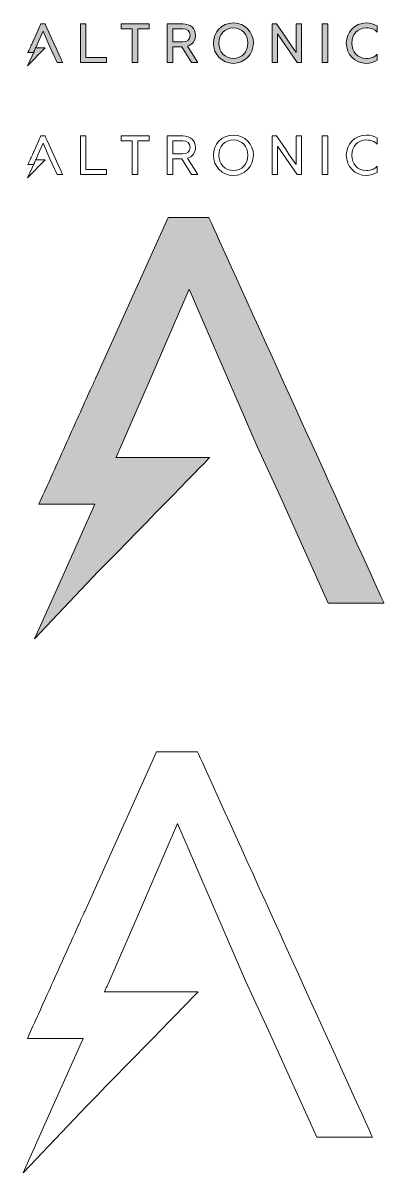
# Model space of a CAD drawing. Extents: x 5 to 2070, y -5197 to 1385.
import ezdxf

# ---------------------------------------------------------------- set-up
doc = ezdxf.new("R2010")
doc.units = 0
doc.header["$MEASUREMENT"] = 0
doc.layers.add('final', color=7, linetype='Continuous', lineweight=0)

# ---------------------------------------------------------------- blocks, each defined once
blk = doc.blocks.new('Block_1')
at = {"layer": 'final'}
for points, knots in [([(363.9, 546), (363.9, 546), (363.9, 739), (363.9, 739), (363.9, 739), (332.6, 739), (332.6, 739), (332.6, 739), (332.6, 517.9), (332.6, 517.9), (332.6, 517.9), (482, 517.9), (482, 517.9), (482, 517.9), (482, 546), (482, 546), (482, 546), (363.9, 546), (363.9, 546)], [0, 0, 0, 0, 1, 1, 1, 2, 2, 2, 3, 3, 3, 4, 4, 4, 5, 5, 5, 6, 6, 6, 6]), ([(565.5, 739), (565.5, 739), (565.5, 710.8), (565.5, 710.8), (565.5, 710.8), (630, 710.8), (630, 710.8), (630, 710.8), (630, 517.9), (630, 517.9), (630, 517.9), (661.4, 517.9), (661.4, 517.9), (661.4, 517.9), (661.4, 710.8), (661.4, 710.8), (661.4, 710.8), (725.7, 710.8), (725.7, 710.8), (725.7, 710.8), (725.7, 739), (725.7, 739), (725.7, 739), (565.5, 739), (565.5, 739)], [0, 0, 0, 0, 1, 1, 1, 2, 2, 2, 3, 3, 3, 4, 4, 4, 5, 5, 5, 6, 6, 6, 7, 7, 7, 8, 8, 8, 8]), ([(946, 611.6), (974.6, 619.8), (991.7, 641.9), (991.7, 673.7), (991.7, 713.6), (963.2, 739), (918.6, 739), (918.6, 739), (829.8, 739), (829.8, 739), (829.8, 739), (829.8, 517.9), (829.8, 517.9), (829.8, 517.9), (861.2, 517.9), (861.2, 517.9), (861.2, 517.9), (861.2, 608.1), (861.2, 608.1), (861.2, 608.1), (912.6, 608.1), (912.6, 608.1), (912.6, 608.1), (968.9, 517.9), (968.9, 517.9), (968.9, 517.9), (1004.6, 517.9), (1004.6, 517.9), (1004.6, 517.9), (946, 611.6), (946, 611.6)], [0, 0, 0, 0, 1, 1, 1, 2, 2, 2, 3, 3, 3, 4, 4, 4, 5, 5, 5, 6, 6, 6, 7, 7, 7, 8, 8, 8, 9, 9, 9, 10, 10, 10, 10]), ([(1208.6, 744), (1140.4, 744), (1093.8, 690.5), (1093.8, 629.1), (1093.8, 563.5), (1143, 512.8), (1207.9, 512.8), (1272.8, 512.8), (1322.7, 563.5), (1322.7, 629.1), (1322.7, 690.5), (1276.7, 744), (1208.6, 744)], [0, 0, 0, 0, 1, 1, 1, 2, 2, 2, 3, 3, 3, 4, 4, 4, 4]), ([(1566.7, 739), (1566.7, 739), (1566.7, 575.6), (1566.7, 575.6), (1566.7, 575.6), (1528, 631.8), (1528, 631.8), (1528, 631.8), (1509.5, 658.8), (1509.5, 658.8), (1509.5, 658.8), (1454.3, 739), (1454.3, 739), (1454.3, 739), (1429.4, 739), (1429.4, 739), (1429.4, 739), (1429.4, 517.9), (1429.4, 517.9), (1429.4, 517.9), (1459.2, 517.9), (1459.2, 517.9), (1459.2, 517.9), (1459.5, 518.3), (1459.5, 518.3), (1459.5, 518.3), (1460.7, 518.3), (1460.7, 518.3), (1460.7, 518.3), (1460.7, 681.2), (1460.7, 681.2), (1460.7, 681.2), (1573.1, 517.9), (1573.1, 517.9), (1573.1, 517.9), (1598.2, 517.9), (1598.2, 517.9), (1598.2, 517.9), (1598.2, 739), (1598.2, 739), (1598.2, 739), (1566.7, 739), (1566.7, 739)], [0, 0, 0, 0, 1, 1, 1, 2, 2, 2, 3, 3, 3, 4, 4, 4, 5, 5, 5, 6, 6, 6, 7, 7, 7, 8, 8, 8, 9, 9, 9, 10, 10, 10, 11, 11, 11, 12, 12, 12, 13, 13, 13, 14, 14, 14, 14]), ([(1716.5, 739), (1716.5, 739), (1716.5, 517.9), (1716.5, 517.9), (1716.5, 517.9), (1747.9, 517.9), (1747.9, 517.9), (1747.9, 517.9), (1747.9, 739), (1747.9, 739), (1747.9, 739), (1716.5, 739), (1716.5, 739)], [0, 0, 0, 0, 1, 1, 1, 2, 2, 2, 3, 3, 3, 4, 4, 4, 4]), ([(1968.4, 715.8), (1996.5, 715.8), (2016.8, 707.6), (2031.2, 691.9), (2031.2, 691.9), (2031.2, 726.9), (2031.2, 726.9), (2012.9, 738.3), (1991.9, 744), (1969.1, 744), (1901, 744), (1854.3, 690.5), (1854.3, 629.1), (1854.3, 563.5), (1903.9, 512.8), (1968.4, 512.8), (1991.6, 512.8), (2013.7, 519.6), (2031.2, 530.6), (2031.2, 530.6), (2031.2, 565.6), (2031.2, 565.6), (2017.3, 549.6), (1996.5, 541), (1969.1, 541), (1920.2, 541), (1885.6, 577.8), (1885.6, 629.1), (1885.6, 679.7), (1919.5, 715.8), (1968.4, 715.8)], [0, 0, 0, 0, 1, 1, 1, 2, 2, 2, 3, 3, 3, 4, 4, 4, 5, 5, 5, 6, 6, 6, 7, 7, 7, 8, 8, 8, 9, 9, 9, 10, 10, 10, 10]), ([(861.2, 636.2), (861.2, 636.2), (861.2, 710.5), (861.2, 710.5), (861.2, 710.5), (919, 710.8), (919, 710.8), (946, 710.8), (960.4, 697.9), (960.4, 673.7), (960.4, 649.5), (946, 636.2), (919, 636.2), (919, 636.2), (861.2, 636.2), (861.2, 636.2)], [0, 0, 0, 0, 1, 1, 1, 2, 2, 2, 3, 3, 3, 4, 4, 4, 5, 5, 5, 5]), ([(1208.6, 541), (1159.7, 541), (1125.2, 577.8), (1125.2, 629.1), (1125.2, 679.7), (1159.1, 715.8), (1207.9, 715.8), (1257.1, 715.8), (1291.3, 679.4), (1291.3, 629.1), (1291.3, 577.4), (1257.4, 541), (1208.6, 541)], [0, 0, 0, 0, 1, 1, 1, 2, 2, 2, 3, 3, 3, 4, 4, 4, 4])]:
    blk.add_open_spline(points, degree=3, knots=knots, dxfattribs=at)
blk = doc.blocks.new('Block_0')
at = {"layer": 'final'}
blk.add_open_spline([(231.6, 517.9), (231.6, 517.9), (199.5, 517.9), (199.5, 517.9), (199.5, 517.9), (171.7, 579.2), (171.7, 579.2), (171.7, 579.2), (158.4, 607.7), (158.4, 607.7), (158.4, 607.7), (119.2, 697.9), (119.2, 697.9), (119.2, 697.9), (97.7, 648.5), (97.7, 648.5), (97.7, 648.5), (79.4, 606.3), (79.4, 606.3), (78.8, 605.2), (78.3, 604), (77.7, 602.8), (77.7, 602.8), (77, 601.3), (77, 601.3), (76.9, 601.3), (76.9, 601.3), (76.9, 601.3), (76.9, 601.3), (69.9, 586), (69.9, 586), (69.9, 586), (77, 601.3), (77, 601.3), (77, 601.3), (119.5, 601.3), (119.5, 601.3), (126.3, 601.3), (131.1, 601.3), (131.1, 601.3), (131.1, 601.3), (31.2, 499.5), (31.2, 499.5), (31.2, 499.5), (69.6, 585.3), (69.6, 585.3), (69.6, 585.3), (66.9, 579.5), (66.9, 579.5), (66.9, 579.5), (66.8, 579.2), (66.8, 579.2), (66.8, 579.2), (64.7, 574.6), (64.7, 574.6), (64.7, 574.6), (32.6, 574.6), (32.6, 574.6), (32.6, 574.6), (35, 579.9), (35, 579.9), (39.4, 589.4), (43.8, 599.2), (48.2, 609), (52.7, 618.8), (57.1, 628.7), (61.5, 638.5), (61.8, 639.1), (62.1, 639.7), (62.4, 640.4), (63.3, 642.4), (64.4, 644.7), (65.2, 646.5), (65.2, 646.7), (65.3, 646.8), (65.4, 646.9), (65.4, 647.1), (65.5, 647.3), (65.7, 647.5), (65.7, 647.5), (107.1, 739), (107.1, 739), (107.1, 739), (130.6, 739), (130.6, 739), (130.6, 739), (195.6, 596.8), (221.3, 540.5), (227.6, 526.5), (231.6, 517.9), (231.6, 517.9)], degree=3, knots=[0, 0, 0, 0, 1, 1, 1, 2, 2, 2, 3, 3, 3, 4, 4, 4, 5, 5, 5, 6, 6, 6, 7, 7, 7, 8, 8, 8, 9, 9, 9, 10, 10, 10, 11, 11, 11, 12, 12, 12, 13, 13, 13, 14, 14, 14, 15, 15, 15, 16, 16, 16, 17, 17, 17, 18, 18, 18, 19, 19, 19, 20, 20, 20, 21, 21, 21, 22, 22, 22, 23, 23, 23, 24, 24, 24, 25, 25, 25, 26, 26, 26, 27, 27, 27, 28, 28, 28, 29, 29, 29, 30, 30, 30, 30], dxfattribs=at)
blk.add_blockref('Block_1', (0, 0), dxfattribs=at)
blk = doc.blocks.new('Block_3')
at = {"layer": 'final', "true_color": 0x000000, "transparency": 33554687}
h = blk.add_hatch(color=18, dxfattribs=at)
h.dxf.hatch_style = 2
edge = h.paths.add_edge_path()
edge.add_spline(control_points=[(1208.6, 1182.5), (1159.7, 1182.5), (1125.2, 1219.3), (1125.2, 1270.6), (1125.2, 1321.2), (1159.1, 1357.3), (1207.9, 1357.3), (1257.1, 1357.3), (1291.3, 1320.9), (1291.3, 1270.6), (1291.3, 1218.9), (1257.4, 1182.5), (1208.6, 1182.5)], knot_values=[0, 0, 0, 0, 1, 1, 1, 2, 2, 2, 3, 3, 3, 4, 4, 4, 4], degree=3, periodic=0)
edge = h.paths.add_edge_path()
edge.add_spline(control_points=[(1208.6, 1385.5), (1140.4, 1385.5), (1093.8, 1332), (1093.8, 1270.6), (1093.8, 1205), (1143, 1154.3), (1207.9, 1154.3), (1272.8, 1154.3), (1322.7, 1205), (1322.7, 1270.6), (1322.7, 1332), (1276.7, 1385.5), (1208.6, 1385.5)], knot_values=[0, 0, 0, 0, 1, 1, 1, 2, 2, 2, 3, 3, 3, 4, 4, 4, 4], degree=3, periodic=0)
h = blk.add_hatch(color=18, dxfattribs=at)
h.dxf.hatch_style = 2
edge = h.paths.add_edge_path()
edge.add_spline(control_points=[(1968.4, 1357.3), (1996.5, 1357.3), (2016.8, 1349.1), (2031.2, 1333.4), (2031.2, 1333.4), (2031.2, 1368.4), (2031.2, 1368.4), (2012.9, 1379.8), (1991.9, 1385.5), (1969.1, 1385.5), (1901, 1385.5), (1854.3, 1332), (1854.3, 1270.6), (1854.3, 1205), (1903.9, 1154.3), (1968.4, 1154.3), (1991.6, 1154.3), (2013.7, 1161.1), (2031.2, 1172.1), (2031.2, 1172.1), (2031.2, 1207.1), (2031.2, 1207.1), (2017.3, 1191.1), (1996.5, 1182.5), (1969.1, 1182.5), (1920.2, 1182.5), (1885.6, 1219.3), (1885.6, 1270.6), (1885.6, 1321.2), (1919.5, 1357.3), (1968.4, 1357.3)], knot_values=[0, 0, 0, 0, 1, 1, 1, 2, 2, 2, 3, 3, 3, 4, 4, 4, 5, 5, 5, 6, 6, 6, 7, 7, 7, 8, 8, 8, 9, 9, 9, 10, 10, 10, 10], degree=3, periodic=0)
h = blk.add_hatch(color=18, dxfattribs=at)
h.dxf.hatch_style = 2
edge = h.paths.add_edge_path()
edge.add_spline(control_points=[(363.9, 1187.5), (363.9, 1187.5), (363.9, 1380.5), (363.9, 1380.5), (363.9, 1380.5), (332.6, 1380.5), (332.6, 1380.5), (332.6, 1380.5), (332.6, 1159.4), (332.6, 1159.4), (332.6, 1159.4), (482, 1159.4), (482, 1159.4), (482, 1159.4), (482, 1187.5), (482, 1187.5), (482, 1187.5), (363.9, 1187.5), (363.9, 1187.5)], knot_values=[0, 0, 0, 0, 1, 1, 1, 2, 2, 2, 3, 3, 3, 4, 4, 4, 5, 5, 5, 6, 6, 6, 6], degree=3, periodic=0)
h = blk.add_hatch(color=18, dxfattribs=at)
h.dxf.hatch_style = 2
edge = h.paths.add_edge_path()
edge.add_spline(control_points=[(565.5, 1380.5), (565.5, 1380.5), (565.5, 1352.3), (565.5, 1352.3), (565.5, 1352.3), (630, 1352.3), (630, 1352.3), (630, 1352.3), (630, 1159.4), (630, 1159.4), (630, 1159.4), (661.4, 1159.4), (661.4, 1159.4), (661.4, 1159.4), (661.4, 1352.3), (661.4, 1352.3), (661.4, 1352.3), (725.7, 1352.3), (725.7, 1352.3), (725.7, 1352.3), (725.7, 1380.5), (725.7, 1380.5), (725.7, 1380.5), (565.5, 1380.5), (565.5, 1380.5)], knot_values=[0, 0, 0, 0, 1, 1, 1, 2, 2, 2, 3, 3, 3, 4, 4, 4, 5, 5, 5, 6, 6, 6, 7, 7, 7, 8, 8, 8, 8], degree=3, periodic=0)
h = blk.add_hatch(color=18, dxfattribs=at)
h.dxf.hatch_style = 2
edge = h.paths.add_edge_path()
edge.add_spline(control_points=[(861.2, 1277.7), (861.2, 1277.7), (861.2, 1352), (861.2, 1352), (861.2, 1352), (919, 1352.3), (919, 1352.3), (946, 1352.3), (960.4, 1339.4), (960.4, 1315.2), (960.4, 1291), (946, 1277.7), (919, 1277.7), (919, 1277.7), (861.2, 1277.7), (861.2, 1277.7)], knot_values=[0, 0, 0, 0, 1, 1, 1, 2, 2, 2, 3, 3, 3, 4, 4, 4, 5, 5, 5, 5], degree=3, periodic=0)
edge = h.paths.add_edge_path()
edge.add_spline(control_points=[(946, 1253.1), (974.6, 1261.3), (991.7, 1283.4), (991.7, 1315.2), (991.7, 1355.1), (963.2, 1380.5), (918.6, 1380.5), (918.6, 1380.5), (829.8, 1380.5), (829.8, 1380.5), (829.8, 1380.5), (829.8, 1159.4), (829.8, 1159.4), (829.8, 1159.4), (861.2, 1159.4), (861.2, 1159.4), (861.2, 1159.4), (861.2, 1249.6), (861.2, 1249.6), (861.2, 1249.6), (912.6, 1249.6), (912.6, 1249.6), (912.6, 1249.6), (968.9, 1159.4), (968.9, 1159.4), (968.9, 1159.4), (1004.6, 1159.4), (1004.6, 1159.4), (1004.6, 1159.4), (946, 1253.1), (946, 1253.1)], knot_values=[0, 0, 0, 0, 1, 1, 1, 2, 2, 2, 3, 3, 3, 4, 4, 4, 5, 5, 5, 6, 6, 6, 7, 7, 7, 8, 8, 8, 9, 9, 9, 10, 10, 10, 10], degree=3, periodic=0)
h = blk.add_hatch(color=18, dxfattribs=at)
h.dxf.hatch_style = 2
edge = h.paths.add_edge_path()
edge.add_spline(control_points=[(1566.7, 1380.5), (1566.7, 1380.5), (1566.7, 1217.1), (1566.7, 1217.1), (1566.7, 1217.1), (1528, 1273.3), (1528, 1273.3), (1528, 1273.3), (1509.5, 1300.3), (1509.5, 1300.3), (1509.5, 1300.3), (1454.3, 1380.5), (1454.3, 1380.5), (1454.3, 1380.5), (1429.4, 1380.5), (1429.4, 1380.5), (1429.4, 1380.5), (1429.4, 1159.4), (1429.4, 1159.4), (1429.4, 1159.4), (1459.2, 1159.4), (1459.2, 1159.4), (1459.2, 1159.4), (1459.5, 1159.8), (1459.5, 1159.8), (1459.5, 1159.8), (1460.7, 1159.8), (1460.7, 1159.8), (1460.7, 1159.8), (1460.7, 1322.7), (1460.7, 1322.7), (1460.7, 1322.7), (1573.1, 1159.4), (1573.1, 1159.4), (1573.1, 1159.4), (1598.2, 1159.4), (1598.2, 1159.4), (1598.2, 1159.4), (1598.2, 1380.5), (1598.2, 1380.5), (1598.2, 1380.5), (1566.7, 1380.5), (1566.7, 1380.5)], knot_values=[0, 0, 0, 0, 1, 1, 1, 2, 2, 2, 3, 3, 3, 4, 4, 4, 5, 5, 5, 6, 6, 6, 7, 7, 7, 8, 8, 8, 9, 9, 9, 10, 10, 10, 11, 11, 11, 12, 12, 12, 13, 13, 13, 14, 14, 14, 14], degree=3, periodic=0)
h = blk.add_hatch(color=18, dxfattribs=at)
h.dxf.hatch_style = 2
edge = h.paths.add_edge_path()
edge.add_spline(control_points=[(1716.5, 1380.5), (1716.5, 1380.5), (1716.5, 1159.4), (1716.5, 1159.4), (1716.5, 1159.4), (1747.9, 1159.4), (1747.9, 1159.4), (1747.9, 1159.4), (1747.9, 1380.5), (1747.9, 1380.5), (1747.9, 1380.5), (1716.5, 1380.5), (1716.5, 1380.5)], knot_values=[0, 0, 0, 0, 1, 1, 1, 2, 2, 2, 3, 3, 3, 4, 4, 4, 4], degree=3, periodic=0)
at = {"layer": 'final'}
for points, knots in [([(1208.6, 1385.5), (1140.4, 1385.5), (1093.8, 1332), (1093.8, 1270.6), (1093.8, 1205), (1143, 1154.3), (1207.9, 1154.3), (1272.8, 1154.3), (1322.7, 1205), (1322.7, 1270.6), (1322.7, 1332), (1276.7, 1385.5), (1208.6, 1385.5)], [0, 0, 0, 0, 1, 1, 1, 2, 2, 2, 3, 3, 3, 4, 4, 4, 4]), ([(1968.4, 1357.3), (1996.5, 1357.3), (2016.8, 1349.1), (2031.2, 1333.4), (2031.2, 1333.4), (2031.2, 1368.4), (2031.2, 1368.4), (2012.9, 1379.8), (1991.9, 1385.5), (1969.1, 1385.5), (1901, 1385.5), (1854.3, 1332), (1854.3, 1270.6), (1854.3, 1205), (1903.9, 1154.3), (1968.4, 1154.3), (1991.6, 1154.3), (2013.7, 1161.1), (2031.2, 1172.1), (2031.2, 1172.1), (2031.2, 1207.1), (2031.2, 1207.1), (2017.3, 1191.1), (1996.5, 1182.5), (1969.1, 1182.5), (1920.2, 1182.5), (1885.6, 1219.3), (1885.6, 1270.6), (1885.6, 1321.2), (1919.5, 1357.3), (1968.4, 1357.3)], [0, 0, 0, 0, 1, 1, 1, 2, 2, 2, 3, 3, 3, 4, 4, 4, 5, 5, 5, 6, 6, 6, 7, 7, 7, 8, 8, 8, 9, 9, 9, 10, 10, 10, 10]), ([(363.9, 1187.5), (363.9, 1187.5), (363.9, 1380.5), (363.9, 1380.5), (363.9, 1380.5), (332.6, 1380.5), (332.6, 1380.5), (332.6, 1380.5), (332.6, 1159.4), (332.6, 1159.4), (332.6, 1159.4), (482, 1159.4), (482, 1159.4), (482, 1159.4), (482, 1187.5), (482, 1187.5), (482, 1187.5), (363.9, 1187.5), (363.9, 1187.5)], [0, 0, 0, 0, 1, 1, 1, 2, 2, 2, 3, 3, 3, 4, 4, 4, 5, 5, 5, 6, 6, 6, 6]), ([(565.5, 1380.5), (565.5, 1380.5), (565.5, 1352.3), (565.5, 1352.3), (565.5, 1352.3), (630, 1352.3), (630, 1352.3), (630, 1352.3), (630, 1159.4), (630, 1159.4), (630, 1159.4), (661.4, 1159.4), (661.4, 1159.4), (661.4, 1159.4), (661.4, 1352.3), (661.4, 1352.3), (661.4, 1352.3), (725.7, 1352.3), (725.7, 1352.3), (725.7, 1352.3), (725.7, 1380.5), (725.7, 1380.5), (725.7, 1380.5), (565.5, 1380.5), (565.5, 1380.5)], [0, 0, 0, 0, 1, 1, 1, 2, 2, 2, 3, 3, 3, 4, 4, 4, 5, 5, 5, 6, 6, 6, 7, 7, 7, 8, 8, 8, 8]), ([(946, 1253.1), (974.6, 1261.3), (991.7, 1283.4), (991.7, 1315.2), (991.7, 1355.1), (963.2, 1380.5), (918.6, 1380.5), (918.6, 1380.5), (829.8, 1380.5), (829.8, 1380.5), (829.8, 1380.5), (829.8, 1159.4), (829.8, 1159.4), (829.8, 1159.4), (861.2, 1159.4), (861.2, 1159.4), (861.2, 1159.4), (861.2, 1249.6), (861.2, 1249.6), (861.2, 1249.6), (912.6, 1249.6), (912.6, 1249.6), (912.6, 1249.6), (968.9, 1159.4), (968.9, 1159.4), (968.9, 1159.4), (1004.6, 1159.4), (1004.6, 1159.4), (1004.6, 1159.4), (946, 1253.1), (946, 1253.1)], [0, 0, 0, 0, 1, 1, 1, 2, 2, 2, 3, 3, 3, 4, 4, 4, 5, 5, 5, 6, 6, 6, 7, 7, 7, 8, 8, 8, 9, 9, 9, 10, 10, 10, 10]), ([(861.2, 1277.7), (861.2, 1277.7), (861.2, 1352), (861.2, 1352), (861.2, 1352), (919, 1352.3), (919, 1352.3), (946, 1352.3), (960.4, 1339.4), (960.4, 1315.2), (960.4, 1291), (946, 1277.7), (919, 1277.7), (919, 1277.7), (861.2, 1277.7), (861.2, 1277.7)], [0, 0, 0, 0, 1, 1, 1, 2, 2, 2, 3, 3, 3, 4, 4, 4, 5, 5, 5, 5]), ([(1208.6, 1182.5), (1159.7, 1182.5), (1125.2, 1219.3), (1125.2, 1270.6), (1125.2, 1321.2), (1159.1, 1357.3), (1207.9, 1357.3), (1257.1, 1357.3), (1291.3, 1320.9), (1291.3, 1270.6), (1291.3, 1218.9), (1257.4, 1182.5), (1208.6, 1182.5)], [0, 0, 0, 0, 1, 1, 1, 2, 2, 2, 3, 3, 3, 4, 4, 4, 4]), ([(1566.7, 1380.5), (1566.7, 1380.5), (1566.7, 1217.1), (1566.7, 1217.1), (1566.7, 1217.1), (1528, 1273.3), (1528, 1273.3), (1528, 1273.3), (1509.5, 1300.3), (1509.5, 1300.3), (1509.5, 1300.3), (1454.3, 1380.5), (1454.3, 1380.5), (1454.3, 1380.5), (1429.4, 1380.5), (1429.4, 1380.5), (1429.4, 1380.5), (1429.4, 1159.4), (1429.4, 1159.4), (1429.4, 1159.4), (1459.2, 1159.4), (1459.2, 1159.4), (1459.2, 1159.4), (1459.5, 1159.8), (1459.5, 1159.8), (1459.5, 1159.8), (1460.7, 1159.8), (1460.7, 1159.8), (1460.7, 1159.8), (1460.7, 1322.7), (1460.7, 1322.7), (1460.7, 1322.7), (1573.1, 1159.4), (1573.1, 1159.4), (1573.1, 1159.4), (1598.2, 1159.4), (1598.2, 1159.4), (1598.2, 1159.4), (1598.2, 1380.5), (1598.2, 1380.5), (1598.2, 1380.5), (1566.7, 1380.5), (1566.7, 1380.5)], [0, 0, 0, 0, 1, 1, 1, 2, 2, 2, 3, 3, 3, 4, 4, 4, 5, 5, 5, 6, 6, 6, 7, 7, 7, 8, 8, 8, 9, 9, 9, 10, 10, 10, 11, 11, 11, 12, 12, 12, 13, 13, 13, 14, 14, 14, 14]), ([(1716.5, 1380.5), (1716.5, 1380.5), (1716.5, 1159.4), (1716.5, 1159.4), (1716.5, 1159.4), (1747.9, 1159.4), (1747.9, 1159.4), (1747.9, 1159.4), (1747.9, 1380.5), (1747.9, 1380.5), (1747.9, 1380.5), (1716.5, 1380.5), (1716.5, 1380.5)], [0, 0, 0, 0, 1, 1, 1, 2, 2, 2, 3, 3, 3, 4, 4, 4, 4])]:
    blk.add_open_spline(points, degree=3, knots=knots, dxfattribs=at)
blk = doc.blocks.new('Block_2')
at = {"layer": 'final', "true_color": 0x000000, "transparency": 33554687}
h = blk.add_hatch(color=18, dxfattribs=at)
h.dxf.hatch_style = 2
edge = h.paths.add_edge_path()
edge.add_spline(control_points=[(231.6, 1159.4), (231.6, 1159.4), (199.5, 1159.4), (199.5, 1159.4), (199.5, 1159.4), (171.7, 1220.7), (171.7, 1220.7), (171.7, 1220.7), (158.4, 1249.2), (158.4, 1249.2), (158.4, 1249.2), (119.2, 1339.4), (119.2, 1339.4), (119.2, 1339.4), (97.7, 1290), (97.7, 1290), (97.7, 1290), (79.4, 1247.8), (79.4, 1247.8), (78.8, 1246.7), (78.3, 1245.5), (77.7, 1244.3), (77.7, 1244.3), (77, 1242.8), (77, 1242.8), (76.9, 1242.8), (76.9, 1242.8), (76.9, 1242.8), (76.9, 1242.8), (69.9, 1227.5), (69.9, 1227.5), (69.9, 1227.5), (77, 1242.8), (77, 1242.8), (77, 1242.8), (119.5, 1242.8), (119.5, 1242.8), (126.3, 1242.8), (131.1, 1242.8), (131.1, 1242.8), (131.1, 1242.8), (31.2, 1141.1), (31.2, 1141.1), (31.2, 1141.1), (69.6, 1226.8), (69.6, 1226.8), (69.6, 1226.8), (66.9, 1221), (66.9, 1221), (66.9, 1221), (66.8, 1220.7), (66.8, 1220.7), (66.8, 1220.7), (64.7, 1216.1), (64.7, 1216.1), (64.7, 1216.1), (32.6, 1216.1), (32.6, 1216.1), (32.6, 1216.1), (35, 1221.4), (35, 1221.4), (39.4, 1230.9), (43.8, 1240.7), (48.2, 1250.5), (52.7, 1260.3), (57.1, 1270.2), (61.5, 1280), (61.8, 1280.6), (62.1, 1281.2), (62.4, 1281.9), (63.3, 1283.9), (64.4, 1286.2), (65.2, 1288), (65.2, 1288.2), (65.3, 1288.3), (65.4, 1288.4), (65.4, 1288.6), (65.5, 1288.8), (65.7, 1289), (65.7, 1289), (107.1, 1380.5), (107.1, 1380.5), (107.1, 1380.5), (130.6, 1380.5), (130.6, 1380.5), (130.6, 1380.5), (195.6, 1238.3), (221.3, 1182), (227.6, 1168), (231.6, 1159.4), (231.6, 1159.4)], knot_values=[0, 0, 0, 0, 1, 1, 1, 2, 2, 2, 3, 3, 3, 4, 4, 4, 5, 5, 5, 6, 6, 6, 7, 7, 7, 8, 8, 8, 9, 9, 9, 10, 10, 10, 11, 11, 11, 12, 12, 12, 13, 13, 13, 14, 14, 14, 15, 15, 15, 16, 16, 16, 17, 17, 17, 18, 18, 18, 19, 19, 19, 20, 20, 20, 21, 21, 21, 22, 22, 22, 23, 23, 23, 24, 24, 24, 25, 25, 25, 26, 26, 26, 27, 27, 27, 28, 28, 28, 29, 29, 29, 30, 30, 30, 30], degree=3, periodic=0)
at = {"layer": 'final'}
blk.add_open_spline([(231.6, 1159.4), (231.6, 1159.4), (199.5, 1159.4), (199.5, 1159.4), (199.5, 1159.4), (171.7, 1220.7), (171.7, 1220.7), (171.7, 1220.7), (158.4, 1249.2), (158.4, 1249.2), (158.4, 1249.2), (119.2, 1339.4), (119.2, 1339.4), (119.2, 1339.4), (97.7, 1290), (97.7, 1290), (97.7, 1290), (79.4, 1247.8), (79.4, 1247.8), (78.8, 1246.7), (78.3, 1245.5), (77.7, 1244.3), (77.7, 1244.3), (77, 1242.8), (77, 1242.8), (76.9, 1242.8), (76.9, 1242.8), (76.9, 1242.8), (76.9, 1242.8), (69.9, 1227.5), (69.9, 1227.5), (69.9, 1227.5), (77, 1242.8), (77, 1242.8), (77, 1242.8), (119.5, 1242.8), (119.5, 1242.8), (126.3, 1242.8), (131.1, 1242.8), (131.1, 1242.8), (131.1, 1242.8), (31.2, 1141.1), (31.2, 1141.1), (31.2, 1141.1), (69.6, 1226.8), (69.6, 1226.8), (69.6, 1226.8), (66.9, 1221), (66.9, 1221), (66.9, 1221), (66.8, 1220.7), (66.8, 1220.7), (66.8, 1220.7), (64.7, 1216.1), (64.7, 1216.1), (64.7, 1216.1), (32.6, 1216.1), (32.6, 1216.1), (32.6, 1216.1), (35, 1221.4), (35, 1221.4), (39.4, 1230.9), (43.8, 1240.7), (48.2, 1250.5), (52.7, 1260.3), (57.1, 1270.2), (61.5, 1280), (61.8, 1280.6), (62.1, 1281.2), (62.4, 1281.9), (63.3, 1283.9), (64.4, 1286.2), (65.2, 1288), (65.2, 1288.2), (65.3, 1288.3), (65.4, 1288.4), (65.4, 1288.6), (65.5, 1288.8), (65.7, 1289), (65.7, 1289), (107.1, 1380.5), (107.1, 1380.5), (107.1, 1380.5), (130.6, 1380.5), (130.6, 1380.5), (130.6, 1380.5), (195.6, 1238.3), (221.3, 1182), (227.6, 1168), (231.6, 1159.4), (231.6, 1159.4)], degree=3, knots=[0, 0, 0, 0, 1, 1, 1, 2, 2, 2, 3, 3, 3, 4, 4, 4, 5, 5, 5, 6, 6, 6, 7, 7, 7, 8, 8, 8, 9, 9, 9, 10, 10, 10, 11, 11, 11, 12, 12, 12, 13, 13, 13, 14, 14, 14, 15, 15, 15, 16, 16, 16, 17, 17, 17, 18, 18, 18, 19, 19, 19, 20, 20, 20, 21, 21, 21, 22, 22, 22, 23, 23, 23, 24, 24, 24, 25, 25, 25, 26, 26, 26, 27, 27, 27, 28, 28, 28, 29, 29, 29, 30, 30, 30, 30], dxfattribs=at)
blk.add_blockref('Block_3', (0, 0), dxfattribs=at)

msp = doc.modelspace()

# ---------------------------------------------------------------- hatches: boundary and pattern name
at = {"layer": 'final', "true_color": 0x000000, "transparency": 33554687}
h = msp.add_hatch(color=18, dxfattribs=at)
h.dxf.hatch_style = 2
edge = h.paths.add_edge_path()
edge.add_spline(control_points=[(437.4, -1753), (721.8, -1461.7), (1072.6, -1102.2), (1072.6, -1102.2), (1072.6, -1102.2), (1024.7, -1102.2), (957.4, -1102.2), (957.4, -1102.2), (536, -1102.2), (536, -1102.2), (536, -1102.2), (542.4, -1087.8), (542.4, -1087.8), (548, -1075.9), (553.6, -1064.2), (558.9, -1052.3), (558.9, -1052.3), (741.4, -631.8), (741.4, -631.8), (741.4, -631.8), (954.5, -138.6), (954.5, -138.6), (954.5, -138.6), (1343.5, -1038.9), (1343.5, -1038.9), (1343.5, -1038.9), (1475, -1323.6), (1475, -1323.6), (1475, -1323.6), (1751.2, -1935.2), (1751.2, -1935.2), (1751.2, -1935.2), (2070, -1935.2), (2070, -1935.2), (2070, -1935.2), (2030.6, -1848.7), (1967.5, -1709.7), (1712.5, -1147.5), (1068, 271.4), (1068, 271.4), (1068, 271.4), (834.6, 271.4), (834.6, 271.4), (834.6, 271.4), (423, -642), (423, -642), (421.8, -643.7), (420.6, -645.4), (420.1, -647.2), (419.4, -648.4), (418.9, -649.9), (418.4, -651.6), (410.9, -669.8), (400.1, -692.3), (391.1, -712.5), (387.9, -719.2), (384.3, -725.9), (381.9, -731.9), (338.3, -829.6), (293.9, -928.2), (249.9, -1025.7), (206.2, -1123.6), (162.6, -1221.2), (118.5, -1316.8), (118.5, -1316.8), (94.9, -1369.3), (94.9, -1369.3), (94.9, -1369.3), (388.2, -1369.3), (388.2, -1369.3), (388.2, -1369.3), (414.7, -1369.3), (414.7, -1369.3), (414.7, -1369.3), (243.1, -1754), (243.1, -1754), (243.1, -1754), (70, -2139.5), (70, -2139.5), (70, -2139.5), (437.4, -1753), (437.4, -1753)], knot_values=[0, 0, 0, 0, 1, 1, 1, 2, 2, 2, 3, 3, 3, 4, 4, 4, 5, 5, 5, 6, 6, 6, 7, 7, 7, 8, 8, 8, 9, 9, 9, 10, 10, 10, 11, 11, 11, 12, 12, 12, 13, 13, 13, 14, 14, 14, 15, 15, 15, 16, 16, 16, 17, 17, 17, 18, 18, 18, 19, 19, 19, 20, 20, 20, 21, 21, 21, 22, 22, 22, 23, 23, 23, 24, 24, 24, 25, 25, 25, 26, 26, 26, 27, 27, 27, 27], degree=3, periodic=0)

# ---------------------------------------------------------------- linework, layer by layer
at = {"layer": 'final'}
for points in [[(437.4, -1753), (721.8, -1461.7), (1072.6, -1102.2), (1072.6, -1102.2), (1072.6, -1102.2), (1024.7, -1102.2), (957.4, -1102.2), (957.4, -1102.2), (536, -1102.2), (536, -1102.2), (536, -1102.2), (542.4, -1087.8), (542.4, -1087.8), (548, -1075.9), (553.6, -1064.2), (558.9, -1052.3), (558.9, -1052.3), (741.4, -631.8), (741.4, -631.8), (741.4, -631.8), (954.5, -138.6), (954.5, -138.6), (954.5, -138.6), (1343.5, -1038.9), (1343.5, -1038.9), (1343.5, -1038.9), (1475, -1323.6), (1475, -1323.6), (1475, -1323.6), (1751.2, -1935.2), (1751.2, -1935.2), (1751.2, -1935.2), (2070, -1935.2), (2070, -1935.2), (2070, -1935.2), (2030.6, -1848.7), (1967.5, -1709.7), (1712.5, -1147.5), (1068, 271.4), (1068, 271.4), (1068, 271.4), (834.6, 271.4), (834.6, 271.4), (834.6, 271.4), (423, -642), (423, -642), (421.8, -643.7), (420.6, -645.4), (420.1, -647.2), (419.4, -648.4), (418.9, -649.9), (418.4, -651.6), (410.9, -669.8), (400.1, -692.3), (391.1, -712.5), (387.9, -719.2), (384.3, -725.9), (381.9, -731.9), (338.3, -829.6), (293.9, -928.2), (249.9, -1025.7), (206.2, -1123.6), (162.6, -1221.2), (118.5, -1316.8), (118.5, -1316.8), (94.9, -1369.3), (94.9, -1369.3), (94.9, -1369.3), (388.2, -1369.3), (388.2, -1369.3), (388.2, -1369.3), (414.7, -1369.3), (414.7, -1369.3), (414.7, -1369.3), (243.1, -1754), (243.1, -1754), (243.1, -1754), (70, -2139.5), (70, -2139.5), (70, -2139.5), (437.4, -1753), (437.4, -1753)], [(372.1, -4810.4), (656.4, -4519.1), (1007.2, -4159.7), (1007.2, -4159.7), (1007.2, -4159.7), (959.4, -4159.7), (892, -4159.7), (892, -4159.7), (470.6, -4159.7), (470.6, -4159.7), (470.6, -4159.7), (477, -4145.2), (477, -4145.2), (482.6, -4133.4), (488.2, -4121.7), (493.5, -4109.8), (493.5, -4109.8), (676.1, -3689.2), (676.1, -3689.2), (676.1, -3689.2), (889.1, -3196), (889.1, -3196), (889.1, -3196), (1278.1, -4096.4), (1278.1, -4096.4), (1278.1, -4096.4), (1409.6, -4381.1), (1409.6, -4381.1), (1409.6, -4381.1), (1685.8, -4992.6), (1685.8, -4992.6), (1685.8, -4992.6), (2004.6, -4992.6), (2004.6, -4992.6), (2004.6, -4992.6), (1965.2, -4906.1), (1902.1, -4767.2), (1647.1, -4205), (1002.6, -2786), (1002.6, -2786), (1002.6, -2786), (769.2, -2786), (769.2, -2786), (769.2, -2786), (357.6, -3699.4), (357.6, -3699.4), (356.4, -3701.1), (355.2, -3702.8), (354.7, -3704.7), (354.1, -3705.8), (353.5, -3707.4), (353, -3709.1), (345.6, -3727.2), (334.7, -3749.8), (325.7, -3770), (322.5, -3776.6), (318.9, -3783.4), (316.6, -3789.3), (273, -3887), (228.5, -3985.6), (184.6, -4083.1), (140.8, -4181), (97.2, -4278.6), (53.1, -4374.3), (53.1, -4374.3), (29.5, -4426.7), (29.5, -4426.7), (29.5, -4426.7), (322.8, -4426.7), (322.8, -4426.7), (322.8, -4426.7), (349.3, -4426.7), (349.3, -4426.7), (349.3, -4426.7), (177.7, -4811.4), (177.7, -4811.4), (177.7, -4811.4), (4.6, -5196.9), (4.6, -5196.9), (4.6, -5196.9), (372.1, -4810.4), (372.1, -4810.4)]]:
    msp.add_open_spline(points, degree=3, knots=[0, 0, 0, 0, 1, 1, 1, 2, 2, 2, 3, 3, 3, 4, 4, 4, 5, 5, 5, 6, 6, 6, 7, 7, 7, 8, 8, 8, 9, 9, 9, 10, 10, 10, 11, 11, 11, 12, 12, 12, 13, 13, 13, 14, 14, 14, 15, 15, 15, 16, 16, 16, 17, 17, 17, 18, 18, 18, 19, 19, 19, 20, 20, 20, 21, 21, 21, 22, 22, 22, 23, 23, 23, 24, 24, 24, 25, 25, 25, 26, 26, 26, 27, 27, 27, 27], dxfattribs=at)

# ---------------------------------------------------------------- block references
for name in ['Block_2', 'Block_0']:
    msp.add_blockref(name, (0, 0), dxfattribs=at)

doc.saveas('drawing.dxf')
